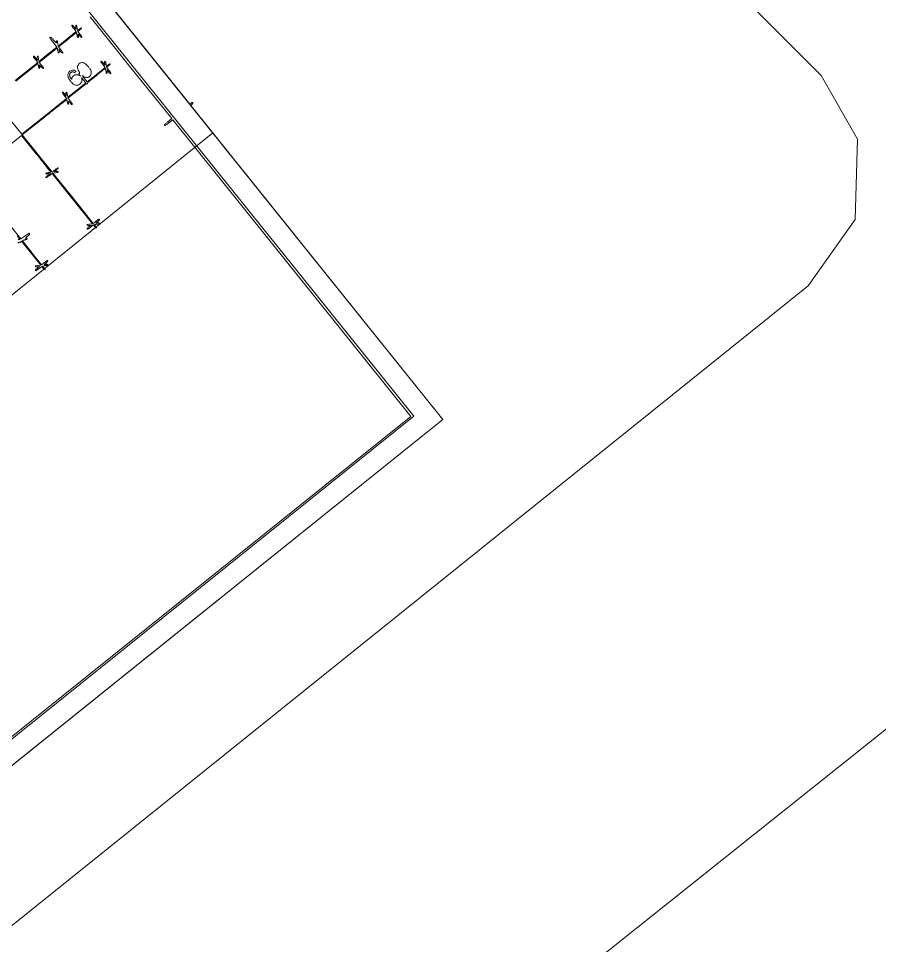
# Model space of a CAD drawing. Header units: metres. Extents: x 7511866 to 7512109, y 4692276 to 4692509.
# Drawn here: x 7511967.81 to 7511978.23, y 4692349.79 to 4692361.01 of the extents above; entities that cross this region are included whole.
import ezdxf

# ---------------------------------------------------------------- set-up
doc = ezdxf.new("R2010")
doc.units = ezdxf.units.M
doc.layers.get('0').update_dxf_attribs({"lineweight": 0})
for name, color, linetype, lineweight in [('A - objekti 1 gjendja faktike_Pen_No__1', 7, 'Continuous', 0), ('ll-cde-shtyllat', 7, 'Continuous', 0), ('Parcela Baze', 7, 'Continuous', 0), ('shytllat', 5, 'Continuous', 0)]:
    doc.layers.add(name, color=color, linetype=linetype, lineweight=lineweight)
doc.layers.add('A - objekti 1 gjendja faktike_Pen_No__8', color=7, linetype='Continuous', lineweight=0, true_color=0xa80f02)

# ---------------------------------------------------------------- blocks, each defined once
blk = doc.blocks.new('A$C51214811')
for points in [[(443.31, 173.75, -0.000001), (443.33, 190.23, -0.415883)], [(500.58, 291.8, -0.000003), (500.6, 303.34, -0.41574)], [(515.79, 373.65, -0.000447), (516.69, 373.64, -0.543881), (516.7, 373.61, -0.005811), (516.68, 373.57, -0.000383), (516.62, 373.45, -0.000554), (516.55, 373.3, -0.000414)], [(517.07, 372.85, -0.022144), (517.08, 373.02, -0.019282), (517.11, 373.16, -0.199798), (517.14, 373.21, 0.130646), (517.18, 373.24, 0.045439), (517.2, 373.31, 0.041396), (517.22, 373.38, 0.037634), (517.23, 373.47), (517.23, 373.67), (520.32, 373.67), (523.42, 373.67), (523.16, 373.22, 0.004616), (522.96, 372.87, 0.066284), (522.91, 372.74, 0.315049), (522.94, 372.68, 0.147671), (523.02, 372.66, 0.168972), (523.08, 372.68, 0.03918), (523.16, 372.75, 0.036138), (523.24, 372.85, 0.0286), (523.31, 372.98), (523.48, 373.29), (523.49, 372.72, 0.009031), (523.49, 372.43, 0.045588), (523.51, 372.27, 0.104163), (523.55, 372.18, 0.236978), (523.62, 372.15, 0.273642), (523.68, 372.19, 0.084509), (523.72, 372.3, 0.035355), (523.74, 372.51, 0.005946), (523.74, 372.91), (523.74, 373.67), (524.21, 373.67, 0.017105), (524.39, 373.68, 0.027868), (524.54, 373.7, 0.026982), (524.65, 373.72, 0.332234), (524.67, 373.76, 0.324248), (524.65, 373.79, 0.030617), (524.55, 373.82, 0.03004), (524.41, 373.84, 0.018511), (524.24, 373.84), (523.81, 373.84), (524.03, 374.23, 0.011597), (524.12, 374.39, 0.014102), (524.19, 374.54, 0.012683), (524.24, 374.67, 0.089272), (524.25, 374.74, 0.18104), (524.22, 374.83, 0.365083), (524.15, 374.84, 0.111398), (524.04, 374.74, 0.034758), (523.93, 374.55), (523.78, 374.24), (523.74, 374.77, 0.01551), (523.72, 374.99, 0.028269), (523.68, 375.17, 0.030562), (523.64, 375.3, 0.222764), (523.59, 375.34, 0.394072), (523.54, 375.32, 0.061095), (523.51, 375.2, 0.029435), (523.49, 374.99, 0.006363), (523.49, 374.61), (523.49, 373.84), (520.36, 373.84, -0.002197), (519.15, 373.85, -0.003708), (518.14, 373.86, -0.000557), (517.26, 373.89, -0.406663), (517.23, 373.92, -0.102388), (517.24, 373.96, -0.007547), (517.29, 374.08, -0.010249), (517.36, 374.22, -0.007586), (517.44, 374.37, 0.015736), (517.53, 374.55, 0.044783), (517.58, 374.68, 0.074214), (517.59, 374.77, 0.252312), (517.56, 374.82, 0.051187), (517.5, 374.85, 0.248477), (517.46, 374.84, 0.103338), (517.42, 374.8, 0.00609), (517.33, 374.65, -0.23757), (517.28, 374.62, -0.394581), (517.25, 374.64, -0.043418), (517.24, 374.79, -0.004616), (517.23, 375.14, 0.008482), (517.22, 375.47, 0.036996), (517.2, 375.67, 0.069547), (517.16, 375.79, 0.187371), (517.1, 375.84, 0.038845), (517.04, 375.86, 0.045901), (516.99, 375.87, 0.051984), (516.95, 375.86, 0.152485), (516.92, 375.85, 0.172952), (516.9, 375.81, 0.002359), (516.88, 375.53, 0.006342), (516.85, 375.2, 0.004089), (516.83, 374.82), (516.78, 373.84), (513.66, 373.84, -0.001532)], [(500.56, 380.44), (500.56, 387.04), (505.3, 387.04, -0.001255), (507.12, 387.04, -0.002095), (508.65, 387.02, -0.000177), (510.01, 387, -0.422286), (510.03, 386.98, -0.10382), (510.02, 386.94, -0.007062), (509.97, 386.83, -0.009869), (509.9, 386.71, -0.007234), (509.82, 386.57, 0.012708), (509.74, 386.44, 0.015414), (509.68, 386.3, 0.01405), (509.63, 386.19, 0.095102), (509.61, 386.13, 0.218217), (509.65, 386.05, 0.339983), (509.72, 386.05, 0.086405), (509.84, 386.16, 0.02268), (509.99, 386.38), (510.21, 386.74), (510.21, 386.13, 0.012065), (510.21, 385.89, 0.0222), (510.23, 385.69, 0.01921), (510.26, 385.55, 0.352506), (510.29, 385.52, 0.365646), (510.33, 385.55, 0.014491), (510.35, 385.73, 0.018502), (510.37, 385.97, 0.009164), (510.38, 386.28), (510.38, 387.04), (516.9, 387.04), (523.42, 387.04), (523.16, 386.59, 0.004639), (522.97, 386.25, 0.060119), (522.91, 386.11, 0.289671), (522.93, 386.05, 0.17782), (523.01, 386.02, 0.174943), (523.06, 386.04, 0.032609), (523.14, 386.12, 0.031428), (523.22, 386.22, 0.024173), (523.3, 386.34), (523.48, 386.66), (523.49, 386.09, 0.008975), (523.49, 385.8, 0.045684), (523.51, 385.63, 0.104993), (523.55, 385.55, 0.2369), (523.62, 385.52, 0.273642), (523.68, 385.56, 0.084509), (523.72, 385.67, 0.035355), (523.74, 385.88, 0.005946), (523.74, 386.28), (523.74, 387.04), (524.21, 387.04, 0.017105), (524.39, 387.05, 0.027868), (524.54, 387.06, 0.026982), (524.65, 387.09, 0.332234), (524.67, 387.12, 0.322437), (524.65, 387.16, 0.031449), (524.55, 387.18, 0.03053), (524.41, 387.2, 0.01883), (524.25, 387.21, -0.009755), (524.09, 387.21, -0.016147), (523.95, 387.22, -0.010011), (523.84, 387.24, -0.37274), (523.83, 387.25, -0.123338), (523.83, 387.28, -0.004527), (523.89, 387.38, -0.008014), (523.96, 387.5, -0.005516), (524.04, 387.63, 0.025038), (524.17, 387.87, 0.062172), (524.24, 388.06, 0.131175), (524.23, 388.18, 0.326866), (524.17, 388.22, 0.190299), (524.13, 388.21, 0.029092), (524.07, 388.14, 0.029066), (524, 388.05, 0.021498), (523.94, 387.95), (523.78, 387.67), (523.76, 388.2, 0.011248), (523.74, 388.46, 0.045136), (523.71, 388.62, 0.089857), (523.67, 388.7, 0.239244), (523.61, 388.73, 0.284034), (523.55, 388.69, 0.076103), (523.51, 388.58, 0.033861), (523.49, 388.37, 0.006149), (523.49, 387.97), (523.49, 387.21), (516.98, 387.21), (510.46, 387.21), (510.72, 387.64, 0.009298), (510.89, 387.95, 0.065443), (510.95, 388.11, 0.236264), (510.93, 388.19, 0.222811), (510.86, 388.22, 0.180386), (510.8, 388.2, 0.035725), (510.73, 388.13, 0.033672), (510.65, 388.03, 0.025766), (510.58, 387.91), (510.42, 387.59), (510.39, 388.16, 0.011581), (510.36, 388.69, 0.639683), (510.29, 388.72, 0.186785), (510.22, 388.56, 0.009128), (510.21, 387.97), (510.21, 387.21), (505.38, 387.21), (500.56, 387.21), (500.56, 392.97, -0.001032), (500.57, 395.18, -0.001736), (500.58, 397.03, -0.000135), (500.6, 398.68, -0.547229), (500.63, 398.7, -0.005811), (500.67, 398.68, -0.000383), (500.79, 398.62, -0.000554), (500.93, 398.54, -0.000414), (501.09, 398.46, 0.018282), (501.25, 398.39, 0.027125), (501.39, 398.34, 0.025584), (501.51, 398.31, 0.248378), (501.55, 398.33, 0.275435), (501.57, 398.38, 0.127251), (501.53, 398.44, 0.04344), (501.42, 398.53, 0.006451), (501.18, 398.69, -0.140256), (501.14, 398.74, -0.462508), (501.16, 398.77, -0.061481), (501.27, 398.79, -0.005245), (501.56, 398.79, 0.010172), (501.82, 398.8, 0.04862), (501.97, 398.82, 0.108379), (502.06, 398.86, 0.22744), (502.09, 398.93, 0.273642), (502.05, 398.99, 0.084509), (501.94, 399.03, 0.035355), (501.73, 399.05, 0.005946), (501.32, 399.05), (500.56, 399.05), (500.56, 401.42, -0.001965), (500.57, 402.6, -0.009043), (500.58, 403.28, -0.007101), (500.61, 403.74, -0.295938), (500.67, 403.82, 0.099419), (500.71, 403.84, 0.209739), (500.73, 403.88, 0.112809), (500.72, 403.94, 0.021008), (500.67, 404.03, -0.13036), (500.58, 404.33, -0.001442), (500.56, 406.44, -0.00074), (500.54, 408.61, -0.428255), (500.63, 408.7, -0.10382), (500.67, 408.68, -0.007062), (500.77, 408.63, -0.009869), (500.89, 408.56, -0.007234), (501.03, 408.48, 0.028609), (501.38, 408.29, 0.215036), (501.57, 408.29, 0.550574), (501.59, 408.39, 0.037328), (501.3, 408.6), (501.03, 408.78), (501.56, 408.78, 0.010038), (501.82, 408.79, 0.04885), (501.98, 408.81, 0.11021), (502.06, 408.85, 0.227201), (502.09, 408.91, 0.273642), (502.05, 408.97, 0.084509), (501.94, 409.01, 0.035355), (501.73, 409.03, 0.005946), (501.32, 409.04), (500.56, 409.04), (500.56, 409.54, 0.015416), (500.56, 409.74, 0.025878), (500.54, 409.9, 0.024068), (500.51, 410.03, 0.339565), (500.48, 410.05, 0.33177), (500.44, 410.03, 0.027191), (500.42, 409.92, 0.027994), (500.4, 409.77, 0.017186), (500.39, 409.59), (500.39, 409.13), (499.97, 409.38, 0.009298), (499.66, 409.55, 0.065443), (499.5, 409.61, 0.236264), (499.41, 409.59, 0.222811), (499.38, 409.52, 0.180386), (499.4, 409.46, 0.035725), (499.47, 409.39, 0.033672), (499.57, 409.31, 0.025766), (499.7, 409.24), (500.01, 409.08), (499.44, 409.05, 0.010182), (499.17, 409.04, 0.036329), (499, 409.01, 0.069509), (498.91, 408.97, 0.360342), (498.89, 408.93, 0.251947), (498.94, 408.88, 0.025187), (499.11, 408.84, 0.023026), (499.34, 408.82, 0.009412), (499.66, 408.8), (500.39, 408.78), (500.39, 406.45), (500.39, 404.13), (499.48, 404.14, -0.003863), (499.15, 404.15, -0.008818), (498.89, 404.16, -0.015787), (498.74, 404.17, -0.845943), (498.74, 404.18, 0.000047), (498.82, 404.2, 0.000026), (498.92, 404.22, 0.000026), (499.01, 404.24, 0.000041), (499.1, 404.26, 0.091613), (499.33, 404.36, 0.052603), (499.57, 404.55, 0.05283), (499.76, 404.78, 0.097715), (499.85, 405.01, 0.045977), (499.86, 405.14, 0.033525), (499.85, 405.3, 0.032288), (499.82, 405.45, 0.033585), (499.77, 405.6, 0.104953), (499.57, 405.89, 0.093792), (499.25, 406.09, 0.067479), (498.8, 406.21, 0.027671), (498.17, 406.24, 0.033761), (497.45, 406.2, 0.092977), (496.97, 406.04, 0.132078), (496.68, 405.76, 0.106403), (496.53, 405.34, 0.110063), (496.58, 404.93, 0.114541), (496.79, 404.57, 0.099725), (497.17, 404.32, 0.066305), (497.67, 404.18, -0.011374), (497.91, 404.14, -0.089906), (498.01, 404.11, -0.216297), (498.05, 404.05, -0.11006), (498.05, 403.96, 0.079481), (498.04, 403.87, 0.243647), (498.07, 403.82, 0.118319), (498.15, 403.79, 0.014739), (498.33, 403.78), (498.66, 403.78), (498.39, 403.7, 0.05458), (498.27, 403.65, 0.028106), (498.13, 403.56, 0.027561), (498, 403.46, 0.037209), (497.9, 403.35, 0.029405), (497.78, 403.19, 0.074549), (497.72, 403.06, 0.072535), (497.7, 402.92, 0.026727), (497.71, 402.71, 0.031012), (497.74, 402.56, 0.027174), (497.78, 402.4, 0.028137), (497.84, 402.27, 0.069644), (497.9, 402.18, -0.010125), (497.99, 402.07, -0.29066), (498, 402.04, -0.281034), (497.97, 402.02, -0.009632), (497.82, 402.01, -0.06538), (497.55, 402.05, -0.050678), (497.27, 402.16, -0.053033), (497.04, 402.3, -0.117448), (496.91, 402.47, -0.088801), (496.86, 402.69, -0.091593), (496.88, 402.91, -0.097345), (496.98, 403.09, -0.116273), (497.14, 403.22, 0.05591), (497.23, 403.27, 0.077484), (497.29, 403.34, 0.081855), (497.33, 403.42, 0.071083), (497.35, 403.51, 0.033646), (497.34, 403.62, 0.197222), (497.31, 403.67, 0.203472), (497.26, 403.68, 0.035991), (497.16, 403.66, 0.166211), (496.71, 403.34, 0.151956), (496.53, 402.8, 0.141227), (496.68, 402.23, 0.139974), (497.12, 401.82, 0.068762), (497.5, 401.69, 0.030667), (498.02, 401.61, 0.030666), (498.56, 401.61, 0.056497), (499, 401.68, 0.094072), (499.44, 401.89, 0.109169), (499.74, 402.25, 0.113488), (499.85, 402.68, 0.108278), (499.77, 403.14, 0.05925), (499.65, 403.35, 0.074902), (499.5, 403.5, 0.065918), (499.29, 403.62, 0.034802), (499, 403.71, -0.498771), (498.99, 403.74, -0.237394), (499.02, 403.76, -0.022974), (499.22, 403.78, -0.00486), (499.57, 403.78), (500.39, 403.79), (500.39, 401.46), (500.39, 399.14), (499.94, 399.39, 0.013355), (499.73, 399.5, 0.038063), (499.58, 399.57, 0.059741), (499.47, 399.59, 0.278577), (499.42, 399.56, 0.031), (499.4, 399.52, 0.046666), (499.39, 399.49, 0.057974), (499.38, 399.46, 0.246146), (499.39, 399.44, 0.013628), (499.41, 399.43, 0.000456), (499.5, 399.38, 0.000865), (499.6, 399.31, 0.000603), (499.72, 399.24), (500.01, 399.06), (499.43, 399.05, 0.009062), (499.16, 399.05, 0.039053), (498.99, 399.03, 0.088868), (498.91, 399, 0.348476), (498.89, 398.95, 0.245891), (498.94, 398.9, 0.029679), (499.1, 398.86, 0.024548), (499.33, 398.83, 0.009086), (499.66, 398.82), (500.39, 398.79), (500.39, 393), (500.39, 387.21), (495.82, 387.21)], [(491.26, 392.97), (491.26, 398.73), (491.65, 398.51, 0.011597), (491.81, 398.43, 0.014102), (491.96, 398.36, 0.012683), (492.09, 398.3, 0.089272), (492.16, 398.29, 0.18104), (492.25, 398.33, 0.365083), (492.26, 398.4, 0.111398), (492.15, 398.5, 0.034758), (491.96, 398.61), (491.65, 398.76), (492.19, 398.8, 0.01551), (492.41, 398.82, 0.028269), (492.59, 398.86, 0.030562), (492.71, 398.9, 0.222764), (492.76, 398.95, 0.394072), (492.73, 399, 0.061095), (492.62, 399.03, 0.029435), (492.4, 399.05, 0.006363), (492.02, 399.05), (491.26, 399.05), (491.26, 401.38, -0.001771), (491.26, 402.27, -0.002954), (491.27, 403.02, -0.000352), (491.28, 403.69, -0.408278), (491.3, 403.71, -0.123338), (491.33, 403.7, -0.004527), (491.43, 403.64, -0.008014), (491.55, 403.58, -0.005516), (491.68, 403.49, 0.025038), (491.92, 403.36, 0.062172), (492.11, 403.29, 0.131175), (492.22, 403.3, 0.326866), (492.27, 403.37, 0.190299), (492.26, 403.41, 0.029092), (492.19, 403.47, 0.029066), (492.1, 403.53, 0.021498), (492, 403.6), (491.72, 403.75), (492.22, 403.79, 0.017263), (492.43, 403.82, 0.029087), (492.59, 403.85, 0.030909), (492.72, 403.89, 0.218326), (492.76, 403.94, 0.394038), (492.73, 403.99, 0.06108), (492.62, 404.02, 0.029434), (492.4, 404.04, 0.006363), (492.02, 404.04), (491.26, 404.04), (491.26, 406.37, -0.001356), (491.26, 407.26, -0.002261), (491.27, 408.01, -0.000206), (491.28, 408.68, -0.409741), (491.29, 408.7, -0.118776), (491.31, 408.69, -0.002401), (491.42, 408.64, -0.005535), (491.55, 408.57, -0.003675), (491.69, 408.49, 0.011167), (491.84, 408.41, 0.013731), (491.98, 408.34, 0.012176), (492.1, 408.29, 0.090598), (492.17, 408.28, 0.192997), (492.25, 408.31, 0.340288), (492.26, 408.38, 0.109392), (492.17, 408.48, 0.035201), (492, 408.59), (491.72, 408.74), (492.22, 408.78, 0.017263), (492.43, 408.81, 0.029087), (492.59, 408.84, 0.030909), (492.72, 408.88, 0.218326), (492.76, 408.93, 0.394038), (492.73, 408.98, 0.06108), (492.62, 409.01, 0.029434), (492.4, 409.03, 0.006363), (492.02, 409.04), (491.26, 409.04), (491.26, 409.54, 0.015416), (491.25, 409.74, 0.025878), (491.23, 409.9, 0.024068), (491.21, 410.03, 0.339565), (491.17, 410.05, 0.332386), (491.14, 410.03, 0.026913), (491.11, 409.91, 0.027826), (491.09, 409.76, 0.017078), (491.09, 409.59), (491.09, 409.12), (490.64, 409.37, 0.005091), (490.3, 409.56, 0.060859), (490.16, 409.61, 0.280946), (490.1, 409.59, 0.183407), (490.07, 409.52, 0.174943), (490.09, 409.46, 0.032609), (490.17, 409.39, 0.031428), (490.27, 409.3, 0.024173), (490.39, 409.22), (490.71, 409.04), (490.14, 409.04, 0.008975), (489.84, 409.03, 0.045684), (489.68, 409.01, 0.104993), (489.6, 408.97, 0.2369), (489.56, 408.91, 0.273642), (489.6, 408.85, 0.084509), (489.71, 408.81, 0.035355), (489.92, 408.79, 0.005946), (490.33, 408.78), (491.09, 408.78), (491.09, 406.45), (491.09, 404.12), (490.63, 404.38, 0.004635), (490.29, 404.57, 0.061099), (490.16, 404.62, 0.294151), (490.1, 404.6, 0.172564), (490.07, 404.52, 0.146769), (490.09, 404.47, 0.046681), (490.14, 404.41, 0.041993), (490.21, 404.35, 0.036012), (490.3, 404.29, -0.127253), (490.37, 404.23, -0.51967), (490.35, 404.18, -0.043512), (490.17, 404.16, -0.002266), (489.6, 404.13, 0.004688), (489.09, 404.1, 0.033271), (488.84, 404.07, 0.081915), (488.71, 404.02, 0.217741), (488.65, 403.94, 0.319133), (488.69, 403.86, 0.100718), (488.82, 403.81, 0.028072), (489.11, 403.79, 0.002508), (489.85, 403.79), (491.09, 403.79), (491.09, 401.46), (491.09, 399.13), (490.63, 399.39, 0.004639), (490.29, 399.57, 0.060119), (490.16, 399.63, 0.289671), (490.1, 399.61, 0.17782), (490.07, 399.54, 0.174943), (490.09, 399.48, 0.032609), (490.17, 399.4, 0.031428), (490.27, 399.32, 0.024173), (490.39, 399.24), (490.71, 399.06), (490.14, 399.06, 0.008975), (489.84, 399.05, 0.045684), (489.68, 399.03, 0.104993), (489.6, 398.99, 0.2369), (489.56, 398.93, 0.273642), (489.6, 398.86, 0.084509), (489.71, 398.82, 0.035355), (489.92, 398.8, 0.005946), (490.33, 398.8), (491.09, 398.8), (491.09, 393)], [(490.52, 412.84), (503.71, 412.84), (516.89, 412.84), (516.89, 411.82, 0.00316), (516.89, 411.21, 0.033853), (516.91, 410.97, 0.124338), (516.96, 410.86, 0.286837), (517.04, 410.83, 0.225405), (517.12, 410.89, 0.082163), (517.16, 411.02, 0.031659), (517.19, 411.28, 0.004033), (517.21, 411.85), (517.23, 412.84), (555.64, 412.84), (594.05, 412.84), (594.05, 254.3), (594.05, 95.76)], [(598.61, 95.76), (598.59, 256.64), (598.57, 417.51), (557.91, 417.5), (517.24, 417.49), (517.21, 417.81, 0.026954), (517.19, 417.96, 0.068539), (517.16, 418.06, 0.101462), (517.11, 418.12, 0.129485), (517.04, 418.16, 0.121912), (516.96, 418.15, 0.211929), (516.92, 418.11, 0.094469), (516.9, 418.02, 0.015182), (516.89, 417.84), (516.89, 417.5), (463.72, 417.5)], [(98.06, 90.5, -0.000001), (113.4, 90.48, -0.426088)], [(102.62, 138.06, -0.000001), (113.4, 138.04, -0.0589)]]:
    blk.add_lwpolyline(points, format="xyb")

msp = doc.modelspace()

# ---------------------------------------------------------------- linework, layer by layer
at = {"layer": 'A - objekti 1 gjendja faktike_Pen_No__1', "color": 7, "linetype": 'Continuous', "lineweight": 13}
msp.add_line((7511970.156, 4692359.629), (7511934.877, 4692331.212), dxfattribs=at)
at = {"layer": 'A - objekti 1 gjendja faktike_Pen_No__8', "color": 14, "linetype": 'Continuous', "lineweight": 0, "true_color": 0xa80f02}
msp.add_lwpolyline([(7511940.875, 4692330.404), (7511972.942, 4692356.159), (7511951.05, 4692383.416), (7511950.855, 4692383.26), (7511972.591, 4692356.198), (7511940.719, 4692330.599)], close=True, dxfattribs=at)
at = {"layer": 'Parcela Baze', "flags": 128}
for points in [[(7511868.089, 4692380.675), (7511937.066, 4692414.438), (7511937.581, 4692414.509), (7511938.619, 4692414.346), (7511942.993, 4692405.116), (7511951.692, 4692387.847), (7511952.79, 4692386.36), (7511954.994, 4692383.377), (7511958.422, 4692378.737), (7511962.664, 4692376.104), (7511969.659, 4692368.194), (7511977.522, 4692360.323), (7511977.965, 4692359.554), (7511977.935, 4692358.579), (7511977.366, 4692357.776), (7511935.682, 4692324.288), (7511925.491, 4692332.643), (7511912.211, 4692343.575)], [(7511981.327, 4692293.349), (7511974.713, 4692285.413), (7511968.092, 4692275.964), (7511951.116, 4692286.887), (7511941.458, 4692293.101), (7511928.331, 4692300.748), (7511927.019, 4692301.512), (7511925.6, 4692312.428), (7511939.02, 4692321.55), (7511937.962, 4692322.418), (7511950.248, 4692331.332), (7511962.497, 4692339.88), (7511968.34, 4692344.458), (7511984.021, 4692356.967)]]:
    msp.add_lwpolyline(points, dxfattribs=at)
at = {"layer": 'shytllat', "color": 8, "linetype": 'Continuous', "lineweight": 0}
msp.add_lwpolyline([(7511940.875, 4692330.404), (7511972.942, 4692356.159), (7511951.05, 4692383.416), (7511950.855, 4692383.26), (7511972.591, 4692356.198), (7511940.719, 4692330.599), (7511940.875, 4692330.404)], dxfattribs=at)

# ---------------------------------------------------------------- block references
at = {"layer": 'll-cde-shtyllat', "xscale": 0.05993101123899882, "yscale": 0.05993101123899882, "zscale": 0.05993101123899882, "rotation": 308.7325131062978}
msp.add_blockref('A$C51214811', (7511930.978, 4692368.487), dxfattribs=at)

doc.saveas('drawing.dxf')
